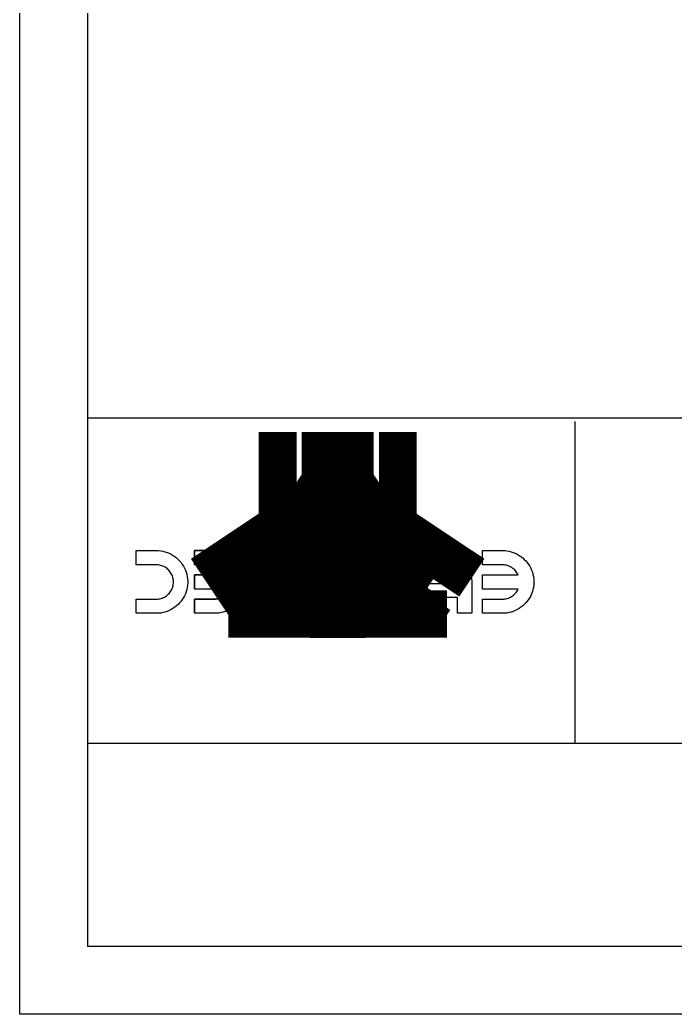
# Model space of a CAD drawing. Extents: x 0.1 to 49.5, y 17.6 to 52.5.
# Drawn here: x 0.14 to 5.83, y 17.64 to 26.26 of the extents above; entities that cross this region are included whole.
import ezdxf

# ---------------------------------------------------------------- set-up
doc = ezdxf.new("R2010")
doc.units = 0
doc.layers.get('0').update_dxf_attribs({"linetype": 'CONTINUOUS'})

msp = doc.modelspace()

# ---------------------------------------------------------------- linework, layer by layer
at = {"color": 7}
for points in [[(0.1435, 17.6437), (0.1435, 52.5117)], [(0.7305, 51.9247), (0.7305, 18.2307)], [(24.2106, 22.8094), (0.7305, 22.8094)], [(4.957, 22.7824), (4.957, 19.9917)], [(0.7305, 19.9917), (24.2106, 19.9917)], [(48.8647, 18.2307), (0.7305, 18.2307)], [(49.4517, 17.6437), (0.1435, 17.6437)]]:
    msp.add_lwpolyline(points, dxfattribs=at)
at = {"color": 5}
for points, const_width in [([(2.5422, 21.9832), (2.2154, 21.9832)], 1.415), ([(2.6594, 21.3164), (2.2154, 21.9832)], 1.415), ([(2.8993, 21.4468), (2.5422, 21.9832)], 1.415), ([(3.2118, 21.9832), (2.5867, 21.9832)], 1.415), ([(2.8993, 21.5138), (2.5867, 21.9832)], 1.415), ([(2.8993, 21.5138), (3.2118, 21.9832)], 1.415), ([(2.8993, 21.4468), (3.2564, 21.9832)], 1.415), ([(3.5831, 21.9832), (3.2564, 21.9832)], 1.415), ([(3.3651, 21.6557), (3.5831, 21.9832)], 1.415), ([(2.8376, 21.3164), (2.6076, 21.6618)], 1.415), ([(2.7562, 21.6618), (2.6076, 21.6618)], 1.415), ([(2.961, 21.3164), (3.1909, 21.6618)], 1.415), ([(3.1909, 21.6618), (3.0424, 21.6618)], 1.415), ([(3.1392, 21.3164), (3.2872, 21.5388)], 1.415), ([(2.6594, 21.3164), (2.6594, 20.9084)], 1.415), ([(3.1392, 21.3164), (3.1392, 20.9084)], 1.415), ([(1.7761, 21.0429), (1.7761, 21.0638), (1.7579, 21.0638), (1.7579, 21.0429), (1.7761, 21.0429)], 0.0000000783), ([(2.1102, 20.9155), (2.1102, 21.0638), (2.092, 21.0638), (2.092, 20.9792), (2.0489, 21.0229), (2.0253, 21.0229), (2.0664, 20.9831), (2.0212, 20.9155), (2.0436, 20.9155), (2.0791, 20.9704), (2.092, 20.9581), (2.092, 20.9155), (2.1102, 20.9155)], 0.0000000783), ([(2.4651, 20.9155), (2.4651, 21.0638), (2.4091, 21.0638), (2.4001, 21.0637), (2.3925, 21.0632), (2.3866, 21.0624), (2.3797, 21.0608), (2.3736, 21.0585), (2.3683, 21.0555), (2.3636, 21.0516), (2.3597, 21.0468), (2.3564, 21.0411), (2.3539, 21.0348), (2.3524, 21.0281), (2.3519, 21.0209), (2.3532, 21.0089), (2.3572, 20.9983), (2.3639, 20.9889), (2.3741, 20.9816), (2.3886, 20.9772), (2.4074, 20.9758), (2.4455, 20.9758), (2.4455, 20.9155), (2.4651, 20.9155)], 0.0000000783), ([(2.4071, 20.9933), (2.3957, 20.9941), (2.3866, 20.9964), (2.3801, 21.0004), (2.3757, 21.0057), (2.373, 21.0124), (2.3721, 21.0203), (2.3726, 21.0262), (2.3742, 21.0315), (2.3768, 21.0362), (2.3803, 21.0402), (2.3844, 21.0431), (2.3892, 21.045), (2.3934, 21.0457), (2.3995, 21.0462), (2.4075, 21.0463), (2.4455, 21.0463), (2.4455, 20.9933), (2.4071, 20.9933)], 0.0000000783), ([(1.6182, 20.9066), (1.6005, 20.9039), (1.5993, 20.899), (1.5973, 20.895), (1.5943, 20.892), (1.5893, 20.8892), (1.5831, 20.8875), (1.5758, 20.8869), (1.568, 20.8875), (1.5615, 20.8892), (1.5563, 20.892), (1.5522, 20.8958), (1.5491, 20.9005), (1.547, 20.9062), (1.5462, 20.9112), (1.5458, 20.919), (1.5457, 20.9295), (1.5543, 20.9217), (1.5642, 20.917), (1.5754, 20.9155), (1.5891, 20.9172), (1.6005, 20.9226), (1.6097, 20.9315), (1.6165, 20.9428), (1.6205, 20.9556), (1.6219, 20.9698), (1.6212, 20.9798), (1.6194, 20.9893), (1.6163, 20.9982), (1.612, 21.0062), (1.6066, 21.0129), (1.6002, 21.0183), (1.5927, 21.0222), (1.5844, 21.0246), (1.5753, 21.0254), (1.5634, 21.0237), (1.5529, 21.0185), (1.5439, 21.01), (1.5439, 21.0229), (1.5271, 21.0229), (1.5271, 20.93), (1.5277, 20.9149), (1.5294, 20.9031), (1.5323, 20.8945), (1.5363, 20.888), (1.5417, 20.8825), (1.5484, 20.8779), (1.5564, 20.8746), (1.5655, 20.8725), (1.5757, 20.8719), (1.5877, 20.8728), (1.5981, 20.8757), (1.6068, 20.8805), (1.6133, 20.8872), (1.6171, 20.8959), (1.6182, 20.9066)], 0.0000000783), ([(1.6031, 20.9711), (1.6022, 20.9583), (1.5994, 20.948), (1.5947, 20.9403), (1.5887, 20.9349), (1.5817, 20.9316), (1.5737, 20.9305), (1.5658, 20.9316), (1.5588, 20.9348), (1.5526, 20.9402), (1.5479, 20.9479), (1.5451, 20.958), (1.5441, 20.9705), (1.5451, 20.9826), (1.548, 20.9925), (1.5529, 21.0003), (1.5591, 21.0058), (1.5662, 21.0092), (1.574, 21.0103), (1.5817, 21.0092), (1.5886, 21.0059), (1.5946, 21.0004), (1.5994, 20.9928), (1.6022, 20.983), (1.6031, 20.9711)], 0.0000000783), ([(1.7301, 20.9155), (1.7301, 21.0229), (1.7137, 21.0229), (1.7137, 21.0077), (1.7047, 21.0175), (1.6933, 21.0234), (1.6795, 21.0254), (1.6732, 21.025), (1.6673, 21.0238), (1.6617, 21.0219), (1.6567, 21.0193), (1.6526, 21.0162), (1.6495, 21.0127), (1.6471, 21.0087), (1.6452, 21.0042), (1.6438, 20.9993), (1.6433, 20.995), (1.6429, 20.9891), (1.6428, 20.9815), (1.6428, 20.9155), (1.661, 20.9155), (1.661, 20.9808), (1.6613, 20.9876), (1.662, 20.9932), (1.6631, 20.9975), (1.6649, 21.0009), (1.6674, 21.0038), (1.6707, 21.0063), (1.6745, 21.0081), (1.6787, 21.0092), (1.6834, 21.0096), (1.6908, 21.0088), (1.6975, 21.0063), (1.7035, 21.0022), (1.7082, 20.9958), (1.711, 20.9864), (1.7119, 20.9742), (1.7119, 20.9155), (1.7301, 20.9155)], 0.0000000783), ([(1.7761, 21.0229), (1.7579, 21.0229), (1.7579, 20.9155), (1.7761, 20.9155), (1.7761, 21.0229)], 0.0000000783), ([(1.8948, 20.9066), (1.8771, 20.9039), (1.8759, 20.899), (1.8738, 20.895), (1.8709, 20.892), (1.8658, 20.8892), (1.8597, 20.8875), (1.8524, 20.8869), (1.8446, 20.8875), (1.8381, 20.8892), (1.8328, 20.892), (1.8288, 20.8958), (1.8257, 20.9005), (1.8235, 20.9062), (1.8228, 20.9112), (1.8223, 20.919), (1.8222, 20.9295), (1.8308, 20.9217), (1.8408, 20.917), (1.852, 20.9155), (1.8656, 20.9172), (1.8771, 20.9226), (1.8863, 20.9315), (1.893, 20.9428), (1.8971, 20.9556), (1.8984, 20.9698), (1.8978, 20.9798), (1.8959, 20.9893), (1.8929, 20.9982), (1.8886, 21.0062), (1.8832, 21.0129), (1.8767, 21.0183), (1.8693, 21.0222), (1.861, 21.0246), (1.8519, 21.0254), (1.8399, 21.0237), (1.8295, 21.0185), (1.8205, 21.01), (1.8205, 21.0229), (1.8037, 21.0229), (1.8037, 20.93), (1.8043, 20.9149), (1.806, 20.9031), (1.8088, 20.8945), (1.8129, 20.888), (1.8183, 20.8825), (1.825, 20.8779), (1.833, 20.8746), (1.842, 20.8725), (1.8523, 20.8719), (1.8643, 20.8728), (1.8746, 20.8757), (1.8833, 20.8805), (1.8899, 20.8872), (1.8937, 20.8959), (1.8948, 20.9066)], 0.0000000783), ([(1.8797, 20.9711), (1.8788, 20.9583), (1.876, 20.948), (1.8713, 20.9403), (1.8652, 20.9349), (1.8582, 20.9316), (1.8503, 20.9305), (1.8423, 20.9316), (1.8353, 20.9348), (1.8292, 20.9402), (1.8245, 20.9479), (1.8216, 20.958), (1.8207, 20.9705), (1.8217, 20.9826), (1.8246, 20.9925), (1.8295, 21.0003), (1.8357, 21.0058), (1.8427, 21.0092), (1.8506, 21.0103), (1.8582, 21.0092), (1.8651, 21.0059), (1.8712, 21.0004), (1.8759, 20.9928), (1.8788, 20.983), (1.8797, 20.9711)], 0.0000000783), ([(1.9366, 20.9287), (1.9432, 20.9236), (1.9497, 20.9195), (1.956, 20.9166), (1.9624, 20.9146), (1.9691, 20.9134), (1.9761, 20.913), (1.987, 20.914), (1.9961, 20.9169), (2.0034, 20.9217), (2.0086, 20.928), (2.0118, 20.9354), (2.0129, 20.9438), (2.0125, 20.9489), (2.0113, 20.9537), (2.0093, 20.9582), (2.0066, 20.9623), (2.0035, 20.9658), (1.9999, 20.9687), (1.9958, 20.9711), (1.9915, 20.9731), (1.9868, 20.9747), (1.9826, 20.9756), (1.9772, 20.9765), (1.9706, 20.9774), (1.9572, 20.9793), (1.9463, 20.9814), (1.9381, 20.9837), (1.938, 20.9859), (1.938, 20.9874), (1.938, 20.9884), (1.9386, 20.9951), (1.9403, 21.0003), (1.9431, 21.0041), (1.9486, 21.0075), (1.9555, 21.0096), (1.9639, 21.0103), (1.9717, 21.0098), (1.978, 21.0083), (1.9829, 21.0058), (1.9866, 21.002), (1.9896, 20.9967), (1.9919, 20.9898), (2.0097, 20.9923), (2.0078, 20.9994), (2.0051, 21.0056), (2.0017, 21.0107), (1.9975, 21.0151), (1.9921, 21.0187), (1.9856, 21.0216), (1.9783, 21.0237), (1.9701, 21.0249), (1.9613, 21.0254), (1.9527, 21.025), (1.9452, 21.0239), (1.9389, 21.0221), (1.9337, 21.0198), (1.9295, 21.0171), (1.9262, 21.014), (1.9238, 21.0104), (1.9219, 21.0063), (1.9206, 21.0016), (1.9201, 20.9976), (1.9198, 20.992), (1.9197, 20.9848), (1.9197, 20.9605), (1.9195, 20.9456), (1.9192, 20.9349), (1.9185, 20.9284), (1.9175, 20.9239), (1.9159, 20.9196), (1.9139, 20.9155), (1.9329, 20.9155), (1.9346, 20.9195), (1.9358, 20.9239), (1.9366, 20.9287)], 0.0000000783), ([(1.9381, 20.9694), (1.9458, 20.9668), (1.9557, 20.9645), (1.9678, 20.9625), (1.9746, 20.9614), (1.9799, 20.9602), (1.9837, 20.9589), (1.9866, 20.9573), (1.989, 20.9553), (1.9909, 20.953), (1.9923, 20.9503), (1.9932, 20.9474), (1.9934, 20.9443), (1.9928, 20.9397), (1.991, 20.9357), (1.9879, 20.9322), (1.9837, 20.9295), (1.9783, 20.9278), (1.9718, 20.9273), (1.965, 20.9278), (1.9588, 20.9294), (1.9531, 20.9319), (1.9481, 20.9354), (1.9441, 20.9396), (1.941, 20.9445), (1.9394, 20.9493), (1.9384, 20.9553), (1.9381, 20.9627), (1.9381, 20.9694)], 0.0000000783), ([(2.1438, 20.9548), (2.1259, 20.9525), (2.1289, 20.9411), (2.1339, 20.9314), (2.1409, 20.9235), (2.1496, 20.9177), (2.1595, 20.9142), (2.1706, 20.913), (2.1844, 20.9146), (2.1962, 20.9194), (2.2061, 20.9275), (2.2135, 20.9385), (2.218, 20.9522), (2.2195, 20.9688), (2.2189, 20.9799), (2.2169, 20.9901), (2.2137, 20.9993), (2.2092, 21.0072), (2.2034, 21.0138), (2.1962, 21.0188), (2.1881, 21.0225), (2.1795, 21.0246), (2.1705, 21.0254), (2.1596, 21.0244), (2.15, 21.0214), (2.1419, 21.0165), (2.1354, 21.0098), (2.1306, 21.0014), (2.1276, 20.9914), (2.1453, 20.9886), (2.1474, 20.9953), (2.1504, 21.0007), (2.1543, 21.0049), (2.1589, 21.008), (2.164, 21.0098), (2.1698, 21.0104), (2.1784, 21.0093), (2.1859, 21.006), (2.1922, 21.0005), (2.197, 20.9927), (2.1998, 20.9823), (2.2008, 20.9693), (2.1999, 20.9562), (2.1971, 20.9457), (2.1925, 20.9378), (2.1864, 20.9324), (2.1792, 20.9291), (2.1708, 20.928), (2.1641, 20.9287), (2.1581, 20.9309), (2.1529, 20.9346), (2.1487, 20.9398), (2.1457, 20.9465), (2.1438, 20.9548)], 0.0000000783), ([(2.2591, 20.9287), (2.2657, 20.9236), (2.2722, 20.9195), (2.2785, 20.9166), (2.2849, 20.9146), (2.2916, 20.9134), (2.2986, 20.913), (2.3095, 20.914), (2.3186, 20.9169), (2.3259, 20.9217), (2.3311, 20.928), (2.3343, 20.9354), (2.3354, 20.9438), (2.335, 20.9489), (2.3338, 20.9537), (2.3318, 20.9582), (2.3291, 20.9623), (2.326, 20.9658), (2.3224, 20.9687), (2.3183, 20.9711), (2.314, 20.9731), (2.3093, 20.9747), (2.3051, 20.9756), (2.2997, 20.9765), (2.2931, 20.9774), (2.2797, 20.9793), (2.2688, 20.9814), (2.2606, 20.9837), (2.2605, 20.9859), (2.2605, 20.9874), (2.2605, 20.9884), (2.2611, 20.9951), (2.2628, 21.0003), (2.2656, 21.0041), (2.2711, 21.0075), (2.278, 21.0096), (2.2864, 21.0103), (2.2942, 21.0098), (2.3005, 21.0083), (2.3054, 21.0058), (2.3091, 21.002), (2.3121, 20.9967), (2.3144, 20.9898), (2.3322, 20.9923), (2.3303, 20.9994), (2.3276, 21.0056), (2.3242, 21.0107), (2.32, 21.0151), (2.3146, 21.0187), (2.3081, 21.0216), (2.3008, 21.0237), (2.2926, 21.0249), (2.2838, 21.0254), (2.2752, 21.025), (2.2677, 21.0239), (2.2614, 21.0221), (2.2562, 21.0198), (2.2519, 21.0171), (2.2487, 21.014), (2.2463, 21.0104), (2.2444, 21.0063), (2.2431, 21.0016), (2.2426, 20.9976), (2.2423, 20.992), (2.2422, 20.9848), (2.2422, 20.9605), (2.242, 20.9456), (2.2417, 20.9349), (2.241, 20.9284), (2.24, 20.9239), (2.2384, 20.9196), (2.2364, 20.9155), (2.2554, 20.9155), (2.2571, 20.9195), (2.2583, 20.9239), (2.2591, 20.9287)], 0.0000000783), ([(2.2606, 20.9694), (2.2683, 20.9668), (2.2782, 20.9645), (2.2903, 20.9625), (2.2971, 20.9614), (2.3024, 20.9602), (2.3062, 20.9589), (2.3091, 20.9573), (2.3115, 20.9553), (2.3134, 20.953), (2.3148, 20.9503), (2.3157, 20.9474), (2.3159, 20.9443), (2.3153, 20.9397), (2.3135, 20.9357), (2.3104, 20.9322), (2.3062, 20.9295), (2.3008, 20.9278), (2.2943, 20.9273), (2.2875, 20.9278), (2.2813, 20.9294), (2.2756, 20.9319), (2.2706, 20.9354), (2.2666, 20.9396), (2.2635, 20.9445), (2.2619, 20.9493), (2.2609, 20.9553), (2.2606, 20.9627), (2.2606, 20.9694)], 0.0000000783), ([(3.5646, 18.8317), (3.5646, 19.1839), (3.5226, 19.1839), (3.5226, 18.8317), (3.5646, 18.8317)], 0.0000000783), ([(3.9568, 19.0054), (3.9555, 19.0443), (3.9517, 19.0778), (3.9452, 19.1059), (3.9363, 19.1293), (3.9248, 19.1489), (3.9109, 19.1646), (3.8944, 19.1761), (3.8752, 19.183), (3.8535, 19.1853), (3.8371, 19.184), (3.8222, 19.1802), (3.8087, 19.1739), (3.7966, 19.1652), (3.786, 19.1542), (3.7769, 19.141), (3.7692, 19.1256), (3.7626, 19.1081), (3.7572, 19.0886), (3.7533, 19.0656), (3.7509, 19.0379), (3.7501, 19.0054), (3.7514, 18.9667), (3.7552, 18.9333), (3.7616, 18.9053), (3.7705, 18.8818), (3.7819, 18.8622), (3.7958, 18.8464), (3.8124, 18.8349), (3.8316, 18.828), (3.8535, 18.8256), (3.8818, 18.8297), (3.9058, 18.8419), (3.9255, 18.8622), (3.9429, 18.8976), (3.9533, 18.9453), (3.9568, 19.0054)], 0.0000000783), ([(3.9168, 19.0054), (3.9148, 18.954), (3.9087, 18.9155), (3.8985, 18.8899), (3.8854, 18.874), (3.8704, 18.8644), (3.8535, 18.8612), (3.8365, 18.8644), (3.8215, 18.874), (3.8084, 18.89), (3.7982, 18.9157), (3.7921, 18.9541), (3.7901, 19.0054), (3.7921, 19.0568), (3.7982, 19.0954), (3.8084, 19.1209), (3.8216, 19.1368), (3.8367, 19.1463), (3.8539, 19.1495), (3.8706, 19.1467), (3.8848, 19.1383), (3.8967, 19.1243), (3.9079, 19.0968), (3.9146, 19.0571), (3.9168, 19.0054)], 0.0000000783), ([(4.1795, 18.8317), (4.2184, 18.8317), (4.2184, 19.1072), (4.2288, 19.0973), (4.2411, 19.0874), (4.2553, 19.0774), (4.27, 19.0683), (4.2837, 19.0609), (4.2963, 19.0551), (4.2963, 19.0969), (4.2754, 19.1091), (4.2564, 19.1228), (4.2392, 19.1382), (4.2245, 19.1542), (4.213, 19.1699), (4.2046, 19.1853), (4.1795, 19.1853), (4.1795, 18.8317)], 0.0000000783), ([(4.5724, 19.0054), (4.5711, 19.0443), (4.5673, 19.0778), (4.5608, 19.1059), (4.5519, 19.1293), (4.5404, 19.1489), (4.5265, 19.1646), (4.5099, 19.1761), (4.4908, 19.183), (4.469, 19.1853), (4.4527, 19.184), (4.4378, 19.1802), (4.4243, 19.1739), (4.4122, 19.1652), (4.4016, 19.1542), (4.3925, 19.141), (4.3847, 19.1256), (4.3782, 19.1081), (4.3728, 19.0886), (4.3689, 19.0656), (4.3665, 19.0379), (4.3657, 19.0054), (4.367, 18.9667), (4.3708, 18.9333), (4.3772, 18.9053), (4.3861, 18.8818), (4.3975, 18.8622), (4.4114, 18.8464), (4.428, 18.8349), (4.4472, 18.828), (4.469, 18.8256), (4.4974, 18.8297), (4.5214, 18.8419), (4.541, 18.8622), (4.5585, 18.8976), (4.5689, 18.9453), (4.5724, 19.0054)], 0.0000000783), ([(4.5324, 19.0054), (4.5304, 18.954), (4.5243, 18.9155), (4.5141, 18.8899), (4.501, 18.874), (4.486, 18.8644), (4.469, 18.8612), (4.4521, 18.8644), (4.4371, 18.874), (4.424, 18.89), (4.4138, 18.9157), (4.4077, 18.9541), (4.4057, 19.0054), (4.4077, 19.0568), (4.4138, 19.0954), (4.424, 19.1209), (4.4371, 19.1368), (4.4523, 19.1463), (4.4695, 19.1495), (4.4862, 19.1467), (4.5004, 19.1383), (4.5123, 19.1243), (4.5235, 19.0968), (4.5302, 19.0571), (4.5324, 19.0054)], 0.0000000783), ([(4.9417, 18.9239), (4.9008, 18.9278), (4.8965, 18.9075), (4.8895, 18.8909), (4.8798, 18.8779), (4.868, 18.8686), (4.8547, 18.8631), (4.8399, 18.8612), (4.8221, 18.8638), (4.8062, 18.8717), (4.7923, 18.8847), (4.7815, 18.9022), (4.775, 18.923), (4.7728, 18.9472), (4.7749, 18.9701), (4.7811, 18.9896), (4.7915, 19.0056), (4.8053, 19.0175), (4.8216, 19.0246), (4.8405, 19.027), (4.8526, 19.0259), (4.864, 19.0228), (4.8745, 19.0175), (4.8838, 19.0105), (4.8918, 19.0023), (4.8982, 18.9929), (4.9348, 18.9981), (4.9041, 19.1791), (4.7465, 19.1791), (4.7465, 19.1377), (4.8729, 19.1377), (4.89, 19.0431), (4.8707, 19.0554), (4.8507, 19.0627), (4.8301, 19.0652), (4.8039, 19.0616), (4.7805, 19.051), (4.7601, 19.0332), (4.7442, 19.0099), (4.7347, 18.9825), (4.7315, 18.9511), (4.7343, 18.9206), (4.7427, 18.8931), (4.7566, 18.8684), (4.7794, 18.8447), (4.8072, 18.8304), (4.8399, 18.8256), (4.8669, 18.8286), (4.8905, 18.8376), (4.9105, 18.8526), (4.9261, 18.8724), (4.9365, 18.8962), (4.9417, 18.9239)], 0.0000000783), ([(5.1281, 19.0226), (5.1428, 19.0302), (5.1548, 19.0395), (5.164, 19.0508), (5.1705, 19.0637), (5.1744, 19.0783), (5.1757, 19.0945), (5.1729, 19.1187), (5.1646, 19.1403), (5.1508, 19.1591), (5.1324, 19.1737), (5.1103, 19.1824), (5.0846, 19.1853), (5.0588, 19.1823), (5.0365, 19.1734), (5.0178, 19.1585), (5.0038, 19.1394), (4.9953, 19.1176), (4.9925, 19.0933), (4.9938, 19.0777), (4.9977, 19.0634), (5.0041, 19.0506), (5.0131, 19.0395), (5.0248, 19.0301), (5.0392, 19.0226), (5.0213, 19.0142), (5.0065, 19.0028), (4.9948, 18.9885), (4.9863, 18.9718), (4.9812, 18.9531), (4.9795, 18.9323), (4.9827, 18.9038), (4.9923, 18.8785), (5.0083, 18.8564), (5.0295, 18.8393), (5.0547, 18.8291), (5.084, 18.8256), (5.1132, 18.8291), (5.1385, 18.8394), (5.1597, 18.8565), (5.1756, 18.8788), (5.1852, 18.9045), (5.1884, 18.9335), (5.1867, 18.9552), (5.1814, 18.9744), (5.1727, 18.9911), (5.1608, 19.0049), (5.1459, 19.0154), (5.1281, 19.0226)], 0.0000000783), ([(5.1359, 19.0959), (5.1343, 19.0803), (5.1294, 19.0667), (5.1214, 19.0551), (5.1108, 19.0463), (5.0982, 19.041), (5.0838, 19.0392), (5.0697, 19.041), (5.0574, 19.0462), (5.0469, 19.055), (5.0389, 19.0662), (5.0341, 19.0791), (5.0325, 19.0935), (5.0342, 19.1085), (5.0391, 19.1219), (5.0473, 19.1335), (5.058, 19.1425), (5.0703, 19.1479), (5.0842, 19.1497), (5.0982, 19.148), (5.1105, 19.1427), (5.1212, 19.1339), (5.1293, 19.1226), (5.1342, 19.11), (5.1359, 19.0959)], 0.0000000783), ([(5.434, 18.9246), (5.3951, 18.9304), (5.3896, 18.9082), (5.382, 18.8905), (5.3723, 18.8774), (5.3608, 18.8684), (5.3477, 18.863), (5.3331, 18.8612), (5.3157, 18.8636), (5.3003, 18.8706), (5.2867, 18.8823), (5.2762, 18.8976), (5.2699, 18.915), (5.2678, 18.9347), (5.2697, 18.9534), (5.2756, 18.9698), (5.2853, 18.9839), (5.298, 18.9946), (5.3129, 19.001), (5.3298, 19.0032), (5.3378, 19.0027), (5.3469, 19.0011), (5.3573, 18.9984), (5.353, 19.0363), (5.3505, 19.0361), (5.3484, 19.0359), (5.3467, 19.0359), (5.3307, 19.0375), (5.3157, 19.0423), (5.3019, 19.0503), (5.2909, 19.0616), (5.2843, 19.0764), (5.282, 19.0947), (5.2836, 19.1097), (5.2885, 19.1228), (5.2965, 19.1341), (5.3071, 19.1428), (5.3196, 19.148), (5.3339, 19.1497), (5.3482, 19.148), (5.3608, 19.1427), (5.3718, 19.1339), (5.3807, 19.1216), (5.3871, 19.1057), (5.3912, 19.0863), (5.4302, 19.094), (5.4234, 19.1208), (5.4126, 19.1433), (5.3977, 19.1614), (5.3795, 19.1747), (5.3585, 19.1826), (5.3348, 19.1853), (5.318, 19.1839), (5.302, 19.1798), (5.287, 19.1729), (5.2736, 19.1637), (5.2625, 19.1524), (5.2536, 19.1392), (5.2472, 19.1246), (5.2433, 19.1095), (5.242, 19.0938), (5.2433, 19.079), (5.2469, 19.0651), (5.2531, 19.0522), (5.2616, 19.0406), (5.2725, 19.0306), (5.2857, 19.0224), (5.2684, 19.0159), (5.2538, 19.0059), (5.242, 18.9925), (5.2334, 18.9761), (5.2282, 18.9572), (5.2265, 18.9357), (5.2298, 18.9065), (5.2399, 18.8804), (5.2567, 18.8575), (5.2787, 18.8397), (5.3042, 18.829), (5.3333, 18.8254), (5.3595, 18.8285), (5.3826, 18.8377), (5.4026, 18.853), (5.4183, 18.8733), (5.4288, 18.8971), (5.434, 18.9246)], 0.0000000783), ([(5.6016, 19.0976), (5.6403, 19.0942), (5.6443, 19.1097), (5.6492, 19.122), (5.655, 19.1312), (5.6664, 19.1415), (5.6793, 19.1477), (5.6939, 19.1497), (5.7058, 19.1485), (5.7167, 19.1446), (5.7266, 19.1382), (5.738, 19.1268), (5.7476, 19.1123), (5.7556, 19.0947), (5.7615, 19.073), (5.7652, 19.0458), (5.7666, 19.0133), (5.7565, 19.0278), (5.7451, 19.0395), (5.7322, 19.0486), (5.7184, 19.055), (5.7042, 19.0588), (5.6896, 19.0601), (5.665, 19.0566), (5.6429, 19.046), (5.6233, 19.0283), (5.6082, 19.005), (5.599, 18.9776), (5.596, 18.946), (5.5974, 18.9244), (5.6017, 18.9039), (5.6089, 18.8844), (5.6185, 18.8669), (5.6303, 18.8524), (5.6442, 18.8408), (5.6599, 18.8324), (5.6769, 18.8273), (5.6952, 18.8256), (5.7257, 18.8301), (5.7521, 18.8433), (5.7746, 18.8654), (5.7917, 18.8976), (5.8019, 18.9413), (5.8053, 18.9965), (5.8015, 19.0583), (5.7902, 19.1078), (5.7714, 19.1449), (5.7493, 19.1674), (5.7227, 19.1808), (5.6916, 19.1853), (5.6681, 19.1827), (5.6477, 19.1749), (5.6303, 19.162), (5.6165, 19.1445), (5.6069, 19.123), (5.6016, 19.0976)], 0.0000000783), ([(5.1484, 18.9333), (5.1475, 18.9211), (5.1449, 18.9091), (5.1405, 18.8975), (5.1344, 18.8868), (5.1266, 18.8779), (5.1171, 18.8707), (5.1064, 18.8654), (5.0952, 18.8623), (5.0835, 18.8612), (5.066, 18.8634), (5.0507, 18.8701), (5.0375, 18.8811), (5.0274, 18.8956), (5.0213, 18.9125), (5.0193, 18.9318), (5.0214, 18.9515), (5.0276, 18.9687), (5.038, 18.9835), (5.0515, 18.9948), (5.0672, 19.0016), (5.0848, 19.0039), (5.1021, 19.0017), (5.1173, 18.9949), (5.1304, 18.9837), (5.1404, 18.9692), (5.1464, 18.9523), (5.1484, 18.9333)], 0.0000000783), ([(5.7605, 18.9458), (5.7596, 18.9311), (5.7567, 18.9168), (5.752, 18.903), (5.7455, 18.8905), (5.7376, 18.8801), (5.7281, 18.8719), (5.7177, 18.866), (5.707, 18.8624), (5.6959, 18.8612), (5.6802, 18.8637), (5.6661, 18.871), (5.6535, 18.8833), (5.6437, 18.8998), (5.6377, 18.9198), (5.6358, 18.9434), (5.6377, 18.966), (5.6436, 18.9852), (5.6533, 19.0009), (5.666, 19.0126), (5.6807, 19.0196), (5.6974, 19.0219), (5.7141, 19.0196), (5.729, 19.0126), (5.7422, 19.0009), (5.7524, 18.9854), (5.7585, 18.9671), (5.7605, 18.9458)], 0.0000000783), ([(3.6887, 18.8317), (3.6887, 18.8809), (3.6444, 18.8809), (3.6444, 18.8317), (3.6887, 18.8317)], 0.0000000783), ([(4.058, 18.8317), (4.058, 18.8809), (4.0137, 18.8809), (4.0137, 18.8317), (4.058, 18.8317)], 0.0000000783), ([(4.6736, 18.8317), (4.6736, 18.8809), (4.6293, 18.8809), (4.6293, 18.8317), (4.6736, 18.8317)], 0.0000000783), ([(5.5355, 18.8317), (5.5355, 18.8809), (5.4911, 18.8809), (5.4911, 18.8317), (5.5355, 18.8317)], 0.0000000783)]:
    msp.add_lwpolyline(points, dxfattribs=dict(at, const_width=const_width))
at = {"color": 9}
msp.add_lwpolyline([(2.961, 21.3164), (3.1909, 21.6618), (3.0424, 21.6618), (3.2564, 21.9832), (3.5831, 21.9832), (3.3684, 21.6607), (3.3495, 21.6622), (3.3305, 21.6623), (3.319, 21.6618), (3.224, 21.6618), (3.224, 21.5388), (3.2872, 21.5388), (3.1392, 21.3164), (3.1392, 20.9084), (2.6594, 20.9084), (2.6594, 21.3164), (2.5594, 21.4665), (2.5594, 21.6618), (2.4358, 21.6618), (2.4358, 21.6522), (2.2154, 21.9832), (2.5422, 21.9832), (2.7562, 21.6618), (2.6076, 21.6618), (2.8376, 21.3164), (2.8376, 21.1185), (2.961, 21.1185), (2.961, 21.3164)], dxfattribs=at)
at = {"color": 1}
msp.add_lwpolyline([(3.2118, 21.9832), (2.8993, 21.5138), (2.5867, 21.9832), (3.2118, 21.9832)], dxfattribs=at)
at = {"color": 5}
for points in [[(1.1519, 21.6618), (1.3456, 21.6618), (1.3645, 21.6598), (1.3832, 21.6565), (1.4016, 21.6519), (1.4197, 21.646), (1.4373, 21.6389), (1.4543, 21.6306), (1.4708, 21.6211), (1.4865, 21.6105), (1.5015, 21.5988), (1.5156, 21.5861), (1.5288, 21.5725), (1.541, 21.5579), (1.5521, 21.5426), (1.5622, 21.5265), (1.5711, 21.5097), (1.5788, 21.4924), (1.5853, 21.4745), (1.5906, 21.4563), (1.5945, 21.4377), (1.5971, 21.4189), (1.5985, 21.4), (1.5985, 21.381), (1.5971, 21.362), (1.5945, 21.3432), (1.5906, 21.3247), (1.5853, 21.3064), (1.5788, 21.2886), (1.5711, 21.2713), (1.5622, 21.2545), (1.5521, 21.2384), (1.541, 21.223), (1.5288, 21.2085), (1.5156, 21.1948), (1.5015, 21.1821), (1.4865, 21.1704), (1.4708, 21.1598), (1.4543, 21.1503), (1.4373, 21.142), (1.4197, 21.1349), (1.4016, 21.129), (1.3832, 21.1245), (1.3645, 21.1212), (1.3456, 21.1192), (1.3267, 21.1185), (1.1519, 21.1185), (1.1519, 21.2421), (1.3267, 21.2421), (1.337, 21.2425), (1.3473, 21.2436), (1.3575, 21.2454), (1.3676, 21.2479), (1.3774, 21.2511), (1.387, 21.255), (1.3963, 21.2595), (1.4053, 21.2647), (1.4139, 21.2705), (1.422, 21.2768), (1.4297, 21.2838), (1.4369, 21.2912), (1.4436, 21.2992), (1.4496, 21.3075), (1.4551, 21.3163), (1.46, 21.3255), (1.4615, 21.3287), (1.4655, 21.3382), (1.4688, 21.348), (1.4714, 21.3581), (1.4733, 21.3682), (1.4745, 21.3785), (1.475, 21.3889), (1.4748, 21.3992), (1.4738, 21.4095), (1.4721, 21.4197), (1.4697, 21.4298), (1.4666, 21.4397), (1.4628, 21.4493), (1.4584, 21.4587), (1.4533, 21.4677), (1.4476, 21.4764), (1.4413, 21.4846), (1.4345, 21.4924), (1.4271, 21.4996), (1.4193, 21.5064), (1.411, 21.5126), (1.4022, 21.5181), (1.3931, 21.5231), (1.3837, 21.5274), (1.374, 21.5311), (1.3641, 21.534), (1.354, 21.5363), (1.3438, 21.5378), (1.3335, 21.5387), (1.3267, 21.5388), (1.1519, 21.5388), (1.1519, 21.6618)], [(1.3077, 21.6618), (1.3267, 21.6625), (1.3456, 21.6618), (1.3645, 21.6598), (1.3832, 21.6565), (1.4016, 21.6519), (1.4197, 21.6461), (1.4373, 21.6389), (1.4543, 21.6306), (1.4708, 21.6211), (1.4865, 21.6105), (1.5015, 21.5988), (1.5156, 21.5861), (1.5288, 21.5725), (1.541, 21.5579), (1.5521, 21.5426), (1.5622, 21.5265), (1.5711, 21.5097), (1.5788, 21.4924), (1.5853, 21.4745), (1.5906, 21.4563), (1.5945, 21.4377), (1.5971, 21.4189), (1.5985, 21.4), (1.5985, 21.381), (1.5971, 21.3621), (1.5945, 21.3433), (1.5906, 21.3247), (1.5853, 21.3064), (1.5788, 21.2886), (1.5711, 21.2713), (1.5622, 21.2545), (1.5521, 21.2384), (1.541, 21.223), (1.5288, 21.2085), (1.5156, 21.1948), (1.5015, 21.1821), (1.4865, 21.1705), (1.4708, 21.1598), (1.4543, 21.1503), (1.4373, 21.142), (1.4197, 21.1349), (1.4016, 21.129), (1.3832, 21.1245), (1.3645, 21.1212), (1.3456, 21.1192), (1.3267, 21.1185), (1.3267, 21.1185)], [(1.6571, 21.4523), (1.9668, 21.4523), (1.9621, 21.4615), (1.9568, 21.4705), (1.951, 21.479), (1.9445, 21.4871), (1.9375, 21.4947), (1.93, 21.5018), (1.9219, 21.5084), (1.9135, 21.5144), (1.9047, 21.5198), (1.8955, 21.5245), (1.886, 21.5286), (1.8762, 21.5321), (1.8662, 21.5348), (1.8561, 21.5368), (1.8458, 21.5382), (1.8355, 21.5388), (1.8319, 21.5388), (1.6571, 21.5388), (1.6571, 21.6618), (1.8509, 21.6618), (1.8698, 21.6598), (1.8884, 21.6565), (1.9069, 21.6519), (1.9249, 21.646), (1.9425, 21.6389), (1.9596, 21.6306), (1.976, 21.6211), (1.9918, 21.6105), (2.0067, 21.5988), (2.0208, 21.5861), (2.034, 21.5725), (2.0462, 21.5579), (2.0574, 21.5426), (2.0674, 21.5265), (2.0763, 21.5097), (2.0841, 21.4924), (2.0906, 21.4745), (2.0958, 21.4563), (2.0997, 21.4377), (2.1024, 21.4189), (2.1037, 21.4), (2.1037, 21.381), (2.1024, 21.362), (2.0997, 21.3432), (2.0958, 21.3247), (2.0906, 21.3064), (2.0841, 21.2886), (2.0763, 21.2713), (2.0674, 21.2545), (2.0574, 21.2384), (2.0462, 21.223), (2.034, 21.2085), (2.0208, 21.1948), (2.0067, 21.1821), (1.9918, 21.1704), (1.976, 21.1598), (1.9596, 21.1503), (1.9425, 21.142), (1.9249, 21.1349), (1.9069, 21.129), (1.8884, 21.1245), (1.8697, 21.1212), (1.8509, 21.1192), (1.8319, 21.1185), (1.6571, 21.1185), (1.6571, 21.2421), (1.8319, 21.2421), (1.8422, 21.2425), (1.8525, 21.2436), (1.8627, 21.2454), (1.8728, 21.2479), (1.8826, 21.2511), (1.8922, 21.255), (1.9015, 21.2595), (1.9105, 21.2647), (1.9191, 21.2705), (1.9273, 21.2768), (1.9349, 21.2838), (1.9421, 21.2912), (1.9488, 21.2992), (1.9549, 21.3075), (1.9604, 21.3163), (1.9652, 21.3255), (1.9668, 21.3287), (1.6571, 21.3287), (1.6571, 21.4523)], [(1.8509, 21.6618), (1.6571, 21.6618)], [(1.6571, 21.6618), (1.6571, 21.5388)], [(1.8129, 21.6618), (1.8319, 21.6625), (1.8509, 21.6618), (1.8697, 21.6598), (1.8884, 21.6565), (1.9069, 21.6519), (1.9249, 21.6461), (1.9425, 21.6389), (1.9596, 21.6306), (1.976, 21.6211), (1.9918, 21.6105), (2.0067, 21.5988), (2.0208, 21.5861), (2.034, 21.5725), (2.0462, 21.5579), (2.0574, 21.5426), (2.0674, 21.5265), (2.0763, 21.5097), (2.0841, 21.4924), (2.0906, 21.4745), (2.0958, 21.4563), (2.0997, 21.4377), (2.1024, 21.4189), (2.1037, 21.4), (2.1037, 21.381), (2.1024, 21.3621), (2.0997, 21.3433), (2.0958, 21.3247), (2.0906, 21.3064), (2.0841, 21.2886), (2.0763, 21.2713), (2.0674, 21.2545), (2.0574, 21.2384), (2.0462, 21.223), (2.034, 21.2085), (2.0208, 21.1948), (2.0067, 21.1821), (1.9918, 21.1705), (1.976, 21.1598), (1.9596, 21.1503), (1.9425, 21.142), (1.9249, 21.1349), (1.9069, 21.129), (1.8884, 21.1245), (1.8698, 21.1212), (1.8509, 21.1192), (1.8319, 21.1185), (1.8319, 21.1185)], [(2.1734, 21.4516), (2.1734, 21.5257), (2.4358, 21.5257), (2.4358, 21.6618), (2.5594, 21.6618), (2.5594, 21.3898), (2.5587, 21.3708), (2.5568, 21.352), (2.5535, 21.3333), (2.5489, 21.3149), (2.543, 21.2968), (2.5359, 21.2792), (2.5276, 21.2621), (2.5181, 21.2457), (2.5075, 21.23), (2.4958, 21.215), (2.4831, 21.2009), (2.4694, 21.1877), (2.4549, 21.1755), (2.4395, 21.1643), (2.4234, 21.1543), (2.4067, 21.1454), (2.3893, 21.1377), (2.3715, 21.1312), (2.3532, 21.1259), (2.3347, 21.122), (2.3159, 21.1193), (2.3064, 21.1185), (2.1734, 21.1185), (2.1734, 21.2415), (2.2874, 21.2415), (2.2978, 21.2418), (2.3081, 21.2429), (2.3183, 21.2447), (2.3283, 21.2472), (2.3382, 21.2504), (2.3478, 21.2543), (2.3571, 21.2588), (2.3661, 21.264), (2.3746, 21.2698), (2.3828, 21.2762), (2.3905, 21.2831), (2.3977, 21.2906), (2.4043, 21.2985), (2.4104, 21.3069), (2.4159, 21.3156), (2.4208, 21.3248), (2.425, 21.3342), (2.4285, 21.344), (2.4314, 21.3539), (2.4335, 21.3641), (2.435, 21.3743), (2.4357, 21.3846), (2.4357, 21.395), (2.4353, 21.4021), (2.1734, 21.4021), (2.1734, 21.4516)], [(2.4358, 21.5257), (2.4358, 21.6618)], [(2.5594, 21.6618), (2.4358, 21.6618)], [(2.5594, 21.3898), (2.5594, 21.6618)], [(2.6076, 21.6618), (2.7562, 21.6618), (2.8993, 21.4468), (3.0424, 21.6618), (3.1909, 21.6618), (2.961, 21.3164), (2.961, 21.1185), (2.8376, 21.1185), (2.8376, 21.3164), (2.6076, 21.6618)], [(3.338, 21.5388), (3.224, 21.5388), (3.224, 21.6618), (3.319, 21.6618), (3.338, 21.6625), (3.3569, 21.6618), (3.3758, 21.6598), (3.3945, 21.6565), (3.4129, 21.6519), (3.431, 21.6461), (3.4486, 21.6389), (3.4656, 21.6306), (3.4821, 21.6211), (3.4978, 21.6105), (3.5128, 21.5988), (3.5269, 21.5861), (3.5401, 21.5725), (3.5523, 21.5579), (3.5634, 21.5426), (3.5735, 21.5265), (3.5824, 21.5097), (3.5901, 21.4924), (3.5966, 21.4745), (3.6019, 21.4563), (3.6058, 21.4377), (3.6084, 21.4189), (3.6098, 21.4), (3.6099, 21.3905), (3.6099, 21.1185), (3.4863, 21.1185), (3.4863, 21.2546), (3.224, 21.2546), (3.224, 21.3782), (3.4858, 21.3782), (3.4863, 21.3886), (3.4861, 21.3989), (3.4851, 21.4092), (3.4835, 21.4195), (3.4811, 21.4295), (3.478, 21.4394), (3.4743, 21.4491), (3.4698, 21.4584), (3.4648, 21.4675), (3.4591, 21.4761), (3.4528, 21.4844), (3.446, 21.4922), (3.4386, 21.4994), (3.4308, 21.5062), (3.4225, 21.5124), (3.4138, 21.518), (3.4047, 21.523), (3.3953, 21.5273), (3.3856, 21.531), (3.3757, 21.5339), (3.3656, 21.5362), (3.3554, 21.5378), (3.345, 21.5387), (3.338, 21.5388)], [(3.224, 21.6618), (3.224, 21.5388)], [(3.319, 21.6618), (3.224, 21.6618)], [(3.319, 21.6618), (3.338, 21.6625), (3.3569, 21.6618), (3.3758, 21.6598), (3.3945, 21.6565), (3.4129, 21.6519), (3.431, 21.6461), (3.4486, 21.6389), (3.4656, 21.6306), (3.4821, 21.6211), (3.4978, 21.6105), (3.5128, 21.5988), (3.5269, 21.5861), (3.5401, 21.5725), (3.5523, 21.5579), (3.5634, 21.5426), (3.5735, 21.5265), (3.5824, 21.5097), (3.5901, 21.4924), (3.5966, 21.4745), (3.6019, 21.4563), (3.6058, 21.4377), (3.6084, 21.4189), (3.6098, 21.4), (3.6099, 21.3905)], [(3.6758, 21.6618), (3.6758, 21.5388)], [(3.9376, 21.3782), (3.9381, 21.3886), (3.9379, 21.3989), (3.9369, 21.4092), (3.9352, 21.4195), (3.9329, 21.4295), (3.9298, 21.4394), (3.926, 21.4491), (3.9216, 21.4584), (3.9166, 21.4675), (3.9109, 21.4761), (3.9046, 21.4844), (3.8978, 21.4922), (3.8904, 21.4994), (3.8826, 21.5062), (3.8743, 21.5124), (3.8656, 21.518), (3.8565, 21.523), (3.8471, 21.5273), (3.8374, 21.531), (3.8275, 21.5339), (3.8174, 21.5362), (3.8072, 21.5378), (3.7968, 21.5387), (3.7898, 21.5388), (3.6758, 21.5388), (3.6758, 21.6618), (3.8087, 21.6618), (3.8276, 21.6598), (3.8463, 21.6565), (3.8647, 21.6519), (3.8828, 21.646), (3.9004, 21.6389), (3.9174, 21.6306), (3.9339, 21.6211), (3.9496, 21.6105), (3.9646, 21.5988), (3.9787, 21.5861), (3.9919, 21.5725), (4.0041, 21.5579), (4.0152, 21.5426), (4.0253, 21.5265), (4.0342, 21.5097), (4.0419, 21.4924), (4.0484, 21.4745), (4.0536, 21.4563), (4.0576, 21.4377), (4.0602, 21.4189), (4.0616, 21.4), (4.0617, 21.3905), (4.0617, 21.1185), (3.9381, 21.1185), (3.9381, 21.2546), (3.6758, 21.2546), (3.6758, 21.3782), (3.9376, 21.3782)], [(4.154, 21.3287), (4.154, 21.4523), (4.4636, 21.4523), (4.4589, 21.4615), (4.4537, 21.4705), (4.4478, 21.479), (4.4413, 21.4871), (4.4343, 21.4947), (4.4268, 21.5018), (4.4188, 21.5084), (4.4103, 21.5144), (4.4015, 21.5198), (4.3923, 21.5245), (4.3828, 21.5286), (4.373, 21.5321), (4.363, 21.5348), (4.3529, 21.5368), (4.3426, 21.5382), (4.3323, 21.5388), (4.3287, 21.5388), (4.154, 21.5388), (4.154, 21.6618), (4.3477, 21.6618), (4.3666, 21.6598), (4.3853, 21.6565), (4.4037, 21.6519), (4.4217, 21.646), (4.4393, 21.6389), (4.4564, 21.6306), (4.4728, 21.6211), (4.4886, 21.6105), (4.5035, 21.5988), (4.5176, 21.5861), (4.5308, 21.5725), (4.543, 21.5579), (4.5542, 21.5426), (4.5643, 21.5265), (4.5732, 21.5097), (4.5809, 21.4924), (4.5874, 21.4745), (4.5926, 21.4563), (4.5966, 21.4377), (4.5992, 21.4189), (4.6005, 21.4), (4.6005, 21.381), (4.5992, 21.362), (4.5966, 21.3432), (4.5926, 21.3247), (4.5874, 21.3064), (4.5809, 21.2886), (4.5732, 21.2713), (4.5642, 21.2545), (4.5542, 21.2384), (4.543, 21.223), (4.5308, 21.2085), (4.5176, 21.1948), (4.5035, 21.1821), (4.4886, 21.1704), (4.4728, 21.1598), (4.4564, 21.1503), (4.4393, 21.142), (4.4217, 21.1349), (4.4037, 21.129), (4.3853, 21.1245), (4.3666, 21.1212), (4.3477, 21.1192), (4.3287, 21.1185), (4.154, 21.1185), (4.154, 21.2421), (4.3287, 21.2421), (4.3391, 21.2425), (4.3494, 21.2436), (4.3596, 21.2454), (4.3696, 21.2479), (4.3795, 21.2511), (4.3891, 21.255), (4.3984, 21.2595), (4.4073, 21.2647), (4.4159, 21.2705), (4.4241, 21.2768), (4.4318, 21.2838), (4.439, 21.2912), (4.4456, 21.2992), (4.4517, 21.3075), (4.4572, 21.3163), (4.4621, 21.3255), (4.4636, 21.3287), (4.154, 21.3287)], [(1.8319, 21.5388), (1.6571, 21.5388)], [(1.8319, 21.5388), (1.8422, 21.5385), (1.8525, 21.5374), (1.8627, 21.5356), (1.8728, 21.5331), (1.8826, 21.5299), (1.8922, 21.526), (1.9015, 21.5215), (1.9105, 21.5163), (1.9191, 21.5105), (1.9273, 21.5041), (1.9349, 21.4972), (1.9421, 21.4897), (1.9488, 21.4818), (1.9549, 21.4734), (1.9604, 21.4647), (1.9652, 21.4555), (1.9668, 21.4523)], [(2.1734, 21.4021), (2.1734, 21.5257)], [(2.4358, 21.5257), (2.1734, 21.5257)], [(3.338, 21.5388), (3.224, 21.5388)], [(3.338, 21.5388), (3.3483, 21.5385), (3.3586, 21.5374), (3.3688, 21.5356), (3.3789, 21.5331), (3.3887, 21.5299), (3.3983, 21.526), (3.4076, 21.5215), (3.4166, 21.5163), (3.4252, 21.5105), (3.4333, 21.5041), (3.441, 21.4972), (3.4482, 21.4897), (3.4549, 21.4818), (3.461, 21.4734), (3.4664, 21.4647), (3.4713, 21.4555), (3.4755, 21.4461), (3.4791, 21.4363), (3.4819, 21.4264), (3.4841, 21.4162), (3.4855, 21.406), (3.4862, 21.3957), (3.4862, 21.3853), (3.4858, 21.3782)], [(1.6571, 21.4523), (1.6571, 21.3287)], [(1.9668, 21.4523), (1.6571, 21.4523)], [(2.1734, 21.4021), (2.1734, 21.4516)], [(2.4353, 21.4021), (2.1734, 21.4021)], [(2.5594, 21.3898), (2.5587, 21.3708), (2.5568, 21.352), (2.5535, 21.3333), (2.5489, 21.3149), (2.543, 21.2968), (2.5359, 21.2792), (2.5276, 21.2621), (2.5181, 21.2457), (2.5075, 21.23), (2.4958, 21.215), (2.4831, 21.2009), (2.4694, 21.1877), (2.4549, 21.1755), (2.4395, 21.1643), (2.4234, 21.1543), (2.4067, 21.1454), (2.3893, 21.1377), (2.3715, 21.1312), (2.3532, 21.1259), (2.3347, 21.122), (2.3159, 21.1193), (2.2969, 21.118), (2.2779, 21.118), (2.2685, 21.1185)], [(2.4353, 21.4021), (2.4358, 21.3917), (2.4355, 21.3814), (2.4346, 21.3711), (2.4329, 21.3608), (2.4306, 21.3508), (2.4275, 21.3409), (2.4237, 21.3312), (2.4193, 21.3219), (2.4142, 21.3128), (2.4086, 21.3042), (2.4023, 21.2959), (2.3955, 21.2881), (2.3881, 21.2809), (2.3803, 21.2741), (2.372, 21.2679), (2.3633, 21.2623), (2.3542, 21.2573), (2.3448, 21.253), (2.3351, 21.2493), (2.3252, 21.2464), (2.3151, 21.2441), (2.3048, 21.2425), (2.2945, 21.2416), (2.2874, 21.2415)], [(3.4858, 21.3782), (3.224, 21.3782)], [(3.224, 21.3782), (3.224, 21.3287)], [(3.224, 21.3782), (3.224, 21.2546)], [(3.6099, 21.3905), (3.6099, 21.1185)], [(3.6758, 21.3782), (3.6758, 21.3287)], [(3.6758, 21.3782), (3.6758, 21.2546)], [(1.9668, 21.3287), (1.6571, 21.3287)], [(1.9668, 21.3287), (1.9621, 21.3194), (1.9568, 21.3105), (1.951, 21.302), (1.9445, 21.2939), (1.9375, 21.2863), (1.93, 21.2792), (1.9219, 21.2726), (1.9135, 21.2666), (1.9047, 21.2612), (1.8955, 21.2564), (1.886, 21.2523), (1.8762, 21.2489), (1.8662, 21.2462), (1.8561, 21.2441), (1.8458, 21.2428), (1.8355, 21.2422), (1.8319, 21.2421)], [(2.8376, 21.3164), (2.8376, 21.1185)], [(2.961, 21.3164), (2.961, 21.1185)], [(1.8319, 21.2421), (1.6571, 21.2421)], [(1.6571, 21.2421), (1.6571, 21.1185)], [(2.1734, 21.1185), (2.1734, 21.2415)], [(2.2874, 21.2415), (2.1734, 21.2415)], [(3.4863, 21.2546), (3.224, 21.2546)], [(3.4863, 21.2546), (3.4863, 21.1185)], [(1.8319, 21.1185), (1.6571, 21.1185)], [(2.3064, 21.1185), (2.1734, 21.1185)], [(2.961, 21.1185), (2.8376, 21.1185)], [(3.6099, 21.1185), (3.4863, 21.1185)]]:
    msp.add_lwpolyline(points, dxfattribs=at)

doc.saveas('drawing.dxf')
